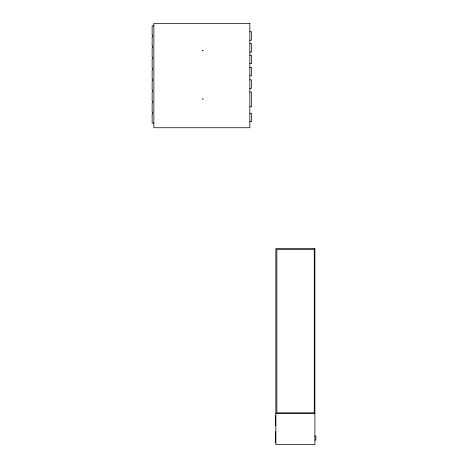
<?xml version="1.0" encoding="UTF-8"?>
<svg xmlns="http://www.w3.org/2000/svg" width="468" height="468" viewBox="0 0 468 468"><rect width="100%" height="100%" fill="white"/><g stroke="black" fill="none" stroke-linecap="round" stroke-linejoin="round"><path stroke-width="0.7" d="M153.855 25.834L152.135 25.834L152.135 35.012L152.621 35.012L152.621 36.837L152.135 36.837L152.135 46.022L152.621 46.022L152.621 47.847L152.135 47.847L152.135 57.032L152.621 57.032L152.621 58.857L152.135 58.857L152.135 68.035L152.621 68.035L152.621 69.861L152.135 69.861L152.135 79.045L152.621 79.045L152.621 80.87L152.135 80.87L152.135 90.049L152.621 90.049L152.621 91.874L152.135 91.874L152.135 101.059L152.621 101.059L152.621 102.884L152.135 102.884L152.135 112.068L152.621 112.068L152.621 113.894L152.135 113.894L152.135 123.072L153.855 123.072M249.836 31.754L251.474 31.754L251.474 40.207L249.836 40.207M249.836 43.606L251.474 43.606L251.474 52.059L249.836 52.059M249.836 55.218L251.474 55.218L251.474 63.677L249.836 63.677M249.836 67.369L251.474 67.369L251.474 75.828L249.836 75.828M249.836 79.888L251.474 79.888L251.474 88.341L249.836 88.341M249.836 92.02L251.474 92.02L251.474 106.809L249.836 106.809M249.836 113.262L251.474 113.262L251.474 121.721L249.836 121.721M275.863 413.624L314.888 413.624M275.863 415.847L275.523 415.847L275.523 420.463L275.863 420.463M275.863 420.644L275.523 420.644L275.523 425.435L275.863 425.435M275.863 431.859L275.523 431.859L275.523 437.077L275.863 437.077M314.888 436.082L315.865 436.082L315.865 440.049L314.888 440.049M275.863 437.258L275.523 437.258L275.523 442.301L275.863 442.301M202.626 50.567C203.059 51.679 203.451 49.713 202.626 50.567M202.626 98.964C203.059 100.07 203.451 98.11 202.626 98.964M249.836 23.4L153.855 23.4L153.855 127.735L249.836 127.735L249.836 23.4M314.888 248.426L275.863 248.426L275.863 444.6L314.888 444.6L314.888 248.426M314.256 249.409L276.84 249.409L276.84 412.846L314.256 412.846L314.256 249.409"/></g></svg>
